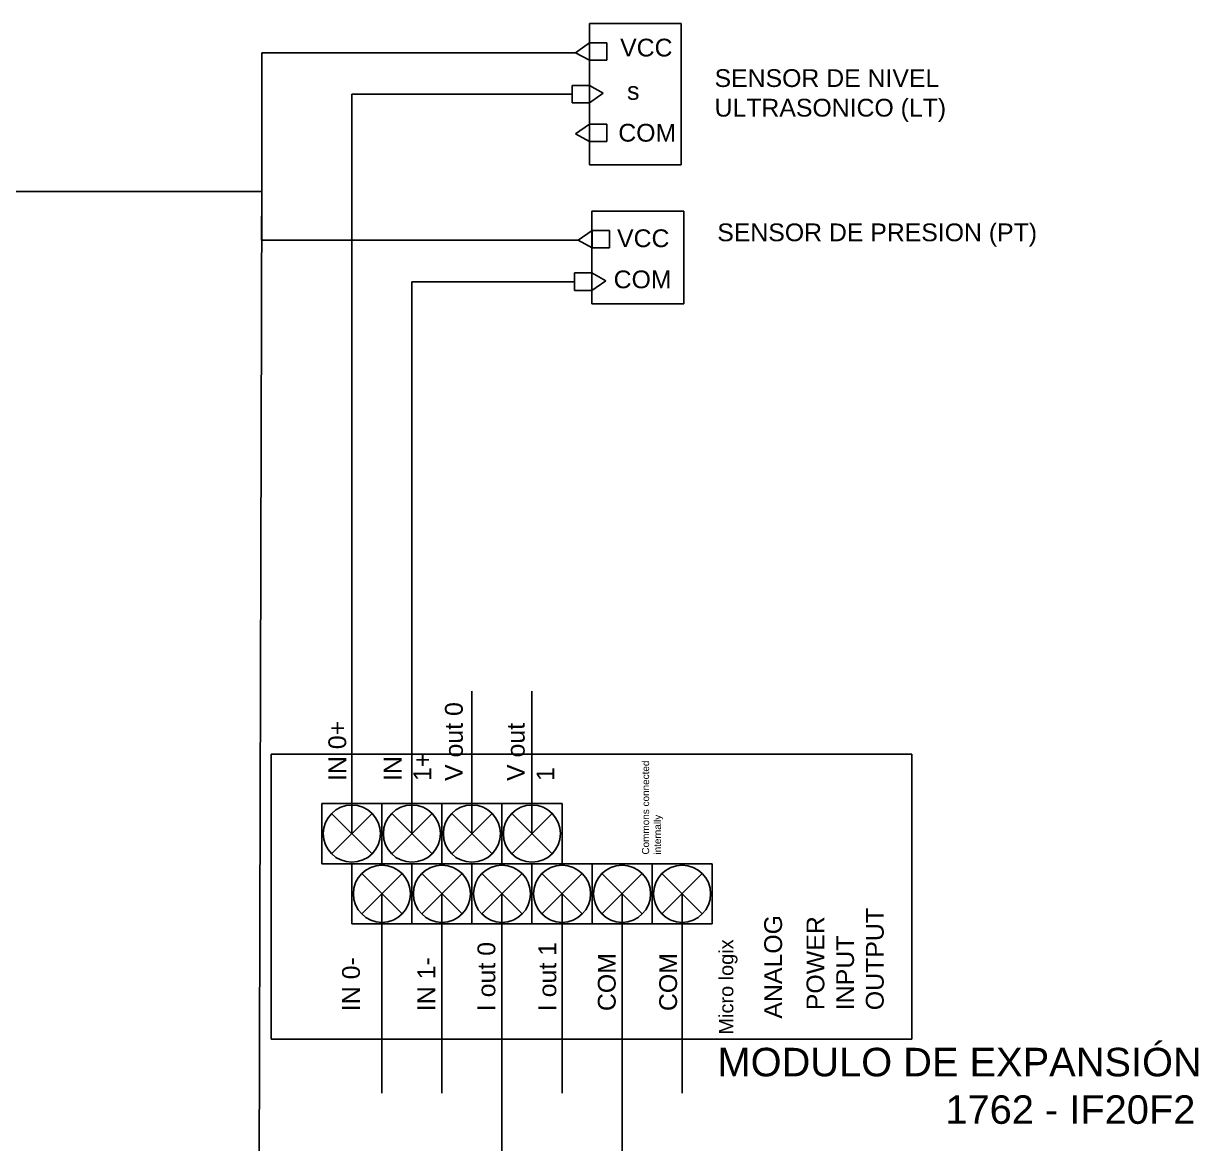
# Model space of a CAD drawing. Header units: inches. Extents: x 106 to 3517, y 102 to 1557.
# Drawn here: x 1635.9 to 1800.9, y 402.5 to 559.7 of the extents above; entities that cross this region are included whole.
import ezdxf

# ---------------------------------------------------------------- set-up
doc = ezdxf.new("R2010")
doc.units = ezdxf.units.IN
doc.header["$MEASUREMENT"] = 0
for name, color, linetype in [('025', 244, 'Continuous'), ('07', 7, 'Continuous'), ('LOCBOX', 92, 'Continuous'), ('SYMS', 7, 'Continuous'), ('WIRES', 250, 'Continuous')]:
    doc.layers.add(name, color=color, linetype=linetype)
doc.styles.get("Standard").update_dxf_attribs({"font": 'arial.ttf'})

msp = doc.modelspace()

# ---------------------------------------------------------------- linework, layer by layer
at = {"layer": '07'}
for p, q in [((1670.63, 417.18), (1670.63, 457.18)), ((1670.63, 457.18), (1760.63, 457.18)), ((1760.63, 457.18), (1760.63, 417.18)), ((1677.77, 441.81), (1677.77, 450.24)), ((1677.77, 450.24), (1686.2, 450.24)), ((1679.14, 443.19), (1684.82, 448.86)), ((1684.82, 443.19), (1679.14, 448.86)), ((1686.2, 441.81), (1686.2, 450.24)), ((1686.2, 450.24), (1694.63, 450.24)), ((1686.2, 450.24), (1686.2, 441.81)), ((1686.2, 450.24), (1686.2, 441.81)), ((1687.57, 443.19), (1693.25, 448.86)), ((1693.25, 443.19), (1687.57, 448.86)), ((1694.63, 441.81), (1694.63, 450.24)), ((1694.63, 450.24), (1703.06, 450.24)), ((1694.63, 450.24), (1694.63, 441.81)), ((1694.63, 450.24), (1694.63, 441.81)), ((1696.01, 443.19), (1701.68, 448.86)), ((1701.68, 443.19), (1696.01, 448.86)), ((1703.06, 441.81), (1703.06, 450.24)), ((1703.06, 450.24), (1711.49, 450.24)), ((1703.06, 450.24), (1703.06, 441.81)), ((1703.06, 450.24), (1703.06, 441.81)), ((1704.44, 443.19), (1710.11, 448.86)), ((1710.11, 443.19), (1704.44, 448.86)), ((1711.49, 450.24), (1711.49, 441.81)), ((1711.49, 450.24), (1711.49, 441.81)), ((1686.2, 441.81), (1677.77, 441.81)), ((1681.98, 433.38), (1681.98, 441.81)), ((1681.98, 441.81), (1690.41, 441.81)), ((1694.63, 441.81), (1686.2, 441.81)), ((1686.2, 441.81), (1686.2, 441.81)), ((1690.41, 433.38), (1690.41, 441.81)), ((1690.41, 441.81), (1698.84, 441.81)), ((1690.41, 441.81), (1690.41, 433.38)), ((1690.41, 441.81), (1690.41, 433.38)), ((1703.06, 441.81), (1694.63, 441.81)), ((1694.63, 441.81), (1694.63, 441.81)), ((1698.84, 433.38), (1698.84, 441.81)), ((1698.84, 441.81), (1707.27, 441.81)), ((1698.84, 441.81), (1698.84, 433.38)), ((1698.84, 441.81), (1698.84, 433.38)), ((1711.49, 441.81), (1703.06, 441.81)), ((1703.06, 441.81), (1703.06, 441.81)), ((1707.27, 433.38), (1707.27, 441.81)), ((1707.27, 441.81), (1715.71, 441.81)), ((1707.27, 441.81), (1707.27, 433.38)), ((1707.27, 441.81), (1707.27, 433.38)), ((1711.49, 441.81), (1711.49, 441.81)), ((1715.71, 441.81), (1715.71, 433.38)), ((1715.71, 441.81), (1715.71, 433.38)), ((1715.71, 433.38), (1715.71, 441.81)), ((1715.71, 441.81), (1724.14, 441.81)), ((1724.14, 441.81), (1724.14, 433.38)), ((1724.14, 441.81), (1724.14, 433.38)), ((1724.14, 433.38), (1724.14, 441.81)), ((1724.14, 441.81), (1732.57, 441.81)), ((1732.57, 441.81), (1732.57, 433.38)), ((1732.57, 441.81), (1732.57, 433.38)), ((1683.36, 434.76), (1689.04, 440.43)), ((1689.04, 434.76), (1683.36, 440.43)), ((1691.79, 434.76), (1697.47, 440.43)), ((1697.47, 434.76), (1691.79, 440.43)), ((1700.22, 434.76), (1705.9, 440.43)), ((1705.9, 434.76), (1700.22, 440.43)), ((1708.65, 434.76), (1714.33, 440.43)), ((1714.33, 434.76), (1708.65, 440.43)), ((1717.08, 434.76), (1722.76, 440.43)), ((1722.76, 434.76), (1717.08, 440.43)), ((1725.51, 434.76), (1731.19, 440.43)), ((1731.19, 434.76), (1725.51, 440.43)), ((1690.41, 433.38), (1681.98, 433.38)), ((1698.84, 433.38), (1690.41, 433.38)), ((1690.41, 433.38), (1690.41, 433.38)), ((1707.27, 433.38), (1698.84, 433.38)), ((1698.84, 433.38), (1698.84, 433.38)), ((1715.71, 433.38), (1707.27, 433.38)), ((1707.27, 433.38), (1707.27, 433.38)), ((1715.71, 433.38), (1715.71, 433.38)), ((1724.14, 433.38), (1715.71, 433.38)), ((1724.14, 433.38), (1724.14, 433.38)), ((1732.57, 433.38), (1724.14, 433.38)), ((1732.57, 433.38), (1732.57, 433.38)), ((1760.63, 417.18), (1670.63, 417.18))]:
    msp.add_line(p, q, dxfattribs=at)
for centre in [(1681.98, 446.03), (1690.41, 446.03), (1698.84, 446.03), (1707.27, 446.03), (1686.2, 437.59), (1694.63, 437.59), (1703.06, 437.59), (1711.49, 437.59), (1719.92, 437.59), (1728.35, 437.59)]:
    msp.add_circle(centre, 4.01, dxfattribs=at)
at = {"layer": 'LOCBOX'}
for p, q in [((1681.98, 446.03), (1681.98, 466.03)), ((1690.41, 446.03), (1690.41, 466.03)), ((1698.84, 446.03), (1698.84, 466.03)), ((1707.27, 446.03), (1707.27, 466.03)), ((1686.2, 437.59), (1686.2, 409.59)), ((1694.63, 437.59), (1694.63, 409.59)), ((1703.06, 437.59), (1703.06, 409.59)), ((1711.49, 437.59), (1711.49, 409.59)), ((1719.92, 437.59), (1719.92, 409.59)), ((1728.35, 437.59), (1728.35, 409.59))]:
    msp.add_line(p, q, dxfattribs=at)
at = {"layer": 'SYMS'}
for p, q in [((1715.33, 559.73), (1715.33, 539.91)), ((1728.22, 559.73), (1715.33, 559.73)), ((1728.22, 539.91), (1728.22, 559.73)), ((1715.35, 557.01), (1713.4, 555.64)), ((1717.78, 557.01), (1715.35, 557.01)), ((1715.35, 557.01), (1715.35, 554.57)), ((1717.78, 554.57), (1717.78, 557.01)), ((1713.4, 555.64), (1715.35, 554.57)), ((1715.35, 554.57), (1717.78, 554.57)), ((1715.33, 551.04), (1712.89, 551.04)), ((1712.89, 551.04), (1712.89, 548.6)), ((1717.28, 549.97), (1715.33, 551.04)), ((1715.33, 551.04), (1715.33, 548.6)), ((1715.33, 548.6), (1717.28, 549.97)), ((1712.89, 548.6), (1715.33, 548.6)), ((1715.33, 545.6), (1713.38, 544.23)), ((1717.77, 545.6), (1715.33, 545.6)), ((1715.33, 545.6), (1715.33, 543.16)), ((1717.77, 543.16), (1717.77, 545.6)), ((1713.38, 544.23), (1715.33, 543.16)), ((1715.33, 543.16), (1717.77, 543.16)), ((1715.33, 539.91), (1728.22, 539.91)), ((1715.68, 533.41), (1715.68, 520.41)), ((1728.57, 533.41), (1715.68, 533.41)), ((1728.57, 520.41), (1728.57, 533.41)), ((1715.7, 530.68), (1713.75, 529.32)), ((1718.14, 530.68), (1715.7, 530.68)), ((1715.7, 530.68), (1715.7, 528.24)), ((1718.14, 528.24), (1718.14, 530.68)), ((1713.75, 529.32), (1715.7, 528.24)), ((1715.7, 528.24), (1718.14, 528.24)), ((1715.68, 524.72), (1713.25, 524.72)), ((1713.25, 524.72), (1713.25, 522.28)), ((1717.63, 523.64), (1715.68, 524.72)), ((1715.68, 524.72), (1715.68, 522.28)), ((1715.68, 522.28), (1717.63, 523.64)), ((1713.25, 522.28), (1715.68, 522.28)), ((1715.68, 520.41), (1728.57, 520.41))]:
    msp.add_line(p, q, dxfattribs=at)
at = {"layer": 'SYMS', "color": 240, "true_color": 0xed1f24}
for p, q in [((1713.4, 555.64), (1669.32, 555.64)), ((1669.32, 555.64), (1669.32, 536.17)), ((1669.32, 536.17), (1669.32, 550.05)), ((1544.2, 536.17), (1669.32, 536.17)), ((1669.32, 536.17), (1668.93, 377.15)), ((1713.75, 529.32), (1669.27, 529.32))]:
    msp.add_line(p, q, dxfattribs=at)
at = {"layer": 'SYMS', "color": 114, "true_color": 0x139b48}
for p, q in [((1681.98, 466.03), (1681.98, 549.82)), ((1712.89, 549.82), (1681.98, 549.82)), ((1713.25, 523.5), (1690.41, 523.5)), ((1690.41, 466.03), (1690.41, 523.5))]:
    msp.add_line(p, q, dxfattribs=at)
at = {"layer": 'SYMS', "color": 116, "true_color": 0x136734}
msp.add_line((1669.27, 529.32), (1669.32, 536.17), dxfattribs=at)
at = {"layer": 'SYMS', "color": 40, "true_color": 0xf8d731}
msp.add_line((1703.06, 409.59), (1703.06, 395.18), dxfattribs=at)
at = {"layer": 'SYMS', "color": 18, "true_color": 0x000000}
msp.add_line((1719.92, 409.59), (1719.92, 400.59), dxfattribs=at)

# ---------------------------------------------------------------- texts
at = {"layer": '025', "attachment_point": 1, "rotation": 90}
for s, width, insert, char_height in [('ANALOG', 12.1935, (1739.88, 420.06), 2.5), ('POWER\\PINPUT\\POUTPUT', 16.0597, (1745.82, 421.25), 2.5), ('Micro logix', 31.822, (1733.54, 417.84), 2)]:
    msp.add_mtext_dynamic_manual_height_columns(s, width=width, gutter_width=12.5, heights=[0], dxfattribs=dict(at, insert=insert, char_height=char_height))
at = {"layer": 'LOCBOX', "attachment_point": 1, "rotation": 90}
for s, width, heights, insert, char_height in [('V out 0', 11.3031, [2.95], (1695.05, 453.42), 2.5), ('IN 0+', 8.7177, [0], (1678.68, 453.42), 2.5), ('V out 1', 10.1182, [3.81], (1703.74, 453.42), 2.5), ('IN 1+', 7.9636, [0], (1686.46, 453.42), 2.5), ('Commons connected internally', 13.5556, [0], (1722.72, 443.09), 1), ('I out 0', 9.5795, [1.77], (1699.62, 421.12), 2.5), ('I out 1', 9.8141, [0], (1708.18, 421.12), 2.5), ('COM', 7.9636, [0], (1716.52, 421.12), 2.5), ('COM', 7.9636, [0], (1725.14, 421.12), 2.5), ('IN 0-', 7.9636, [0], (1680.61, 421.12), 2.5), ('IN 1-', 7.9636, [0], (1691.19, 421.12), 2.5)]:
    msp.add_mtext_dynamic_manual_height_columns(s, width=width, gutter_width=12.5, heights=heights, dxfattribs=dict(at, insert=insert, char_height=char_height))
at = {"layer": 'WIRES', "attachment_point": 1}
for s, width, gutter_width, heights, insert, char_height in [('VCC', 4.2706, 7.79, [4.66], (1719.65, 557.6), 2.493), ('SENSOR DE NIVEL ULTRASONICO (LT)', 39.004, 7.79, [13.59], (1732.91, 553.32), 2.4934), ('s', 4.2706, 7.79, [4.66], (1720.62, 551.52), 2.49), ('COM', 4.2706, 7.79, [4.66], (1719.39, 545.65), 2.493), ('SENSOR DE PRESION (PT)', 52.077, 7.79, [5.77], (1733.29, 531.67), 2.4934), ('VCC', 4.2706, 7.79, [4.66], (1719.22, 530.84), 2.493), ('COM', 4.2706, 7.79, [4.66], (1718.74, 525.07), 2.493), ('MODULO DE EXPANSIÓN\\P^I^I1762 - IF20F2', 73.0488, 12.5, [13.39], (1733.32, 415.97), 4)]:
    msp.add_mtext_dynamic_manual_height_columns(s, width=width, gutter_width=gutter_width, heights=heights, dxfattribs=dict(at, insert=insert, char_height=char_height))

doc.saveas('drawing.dxf')
